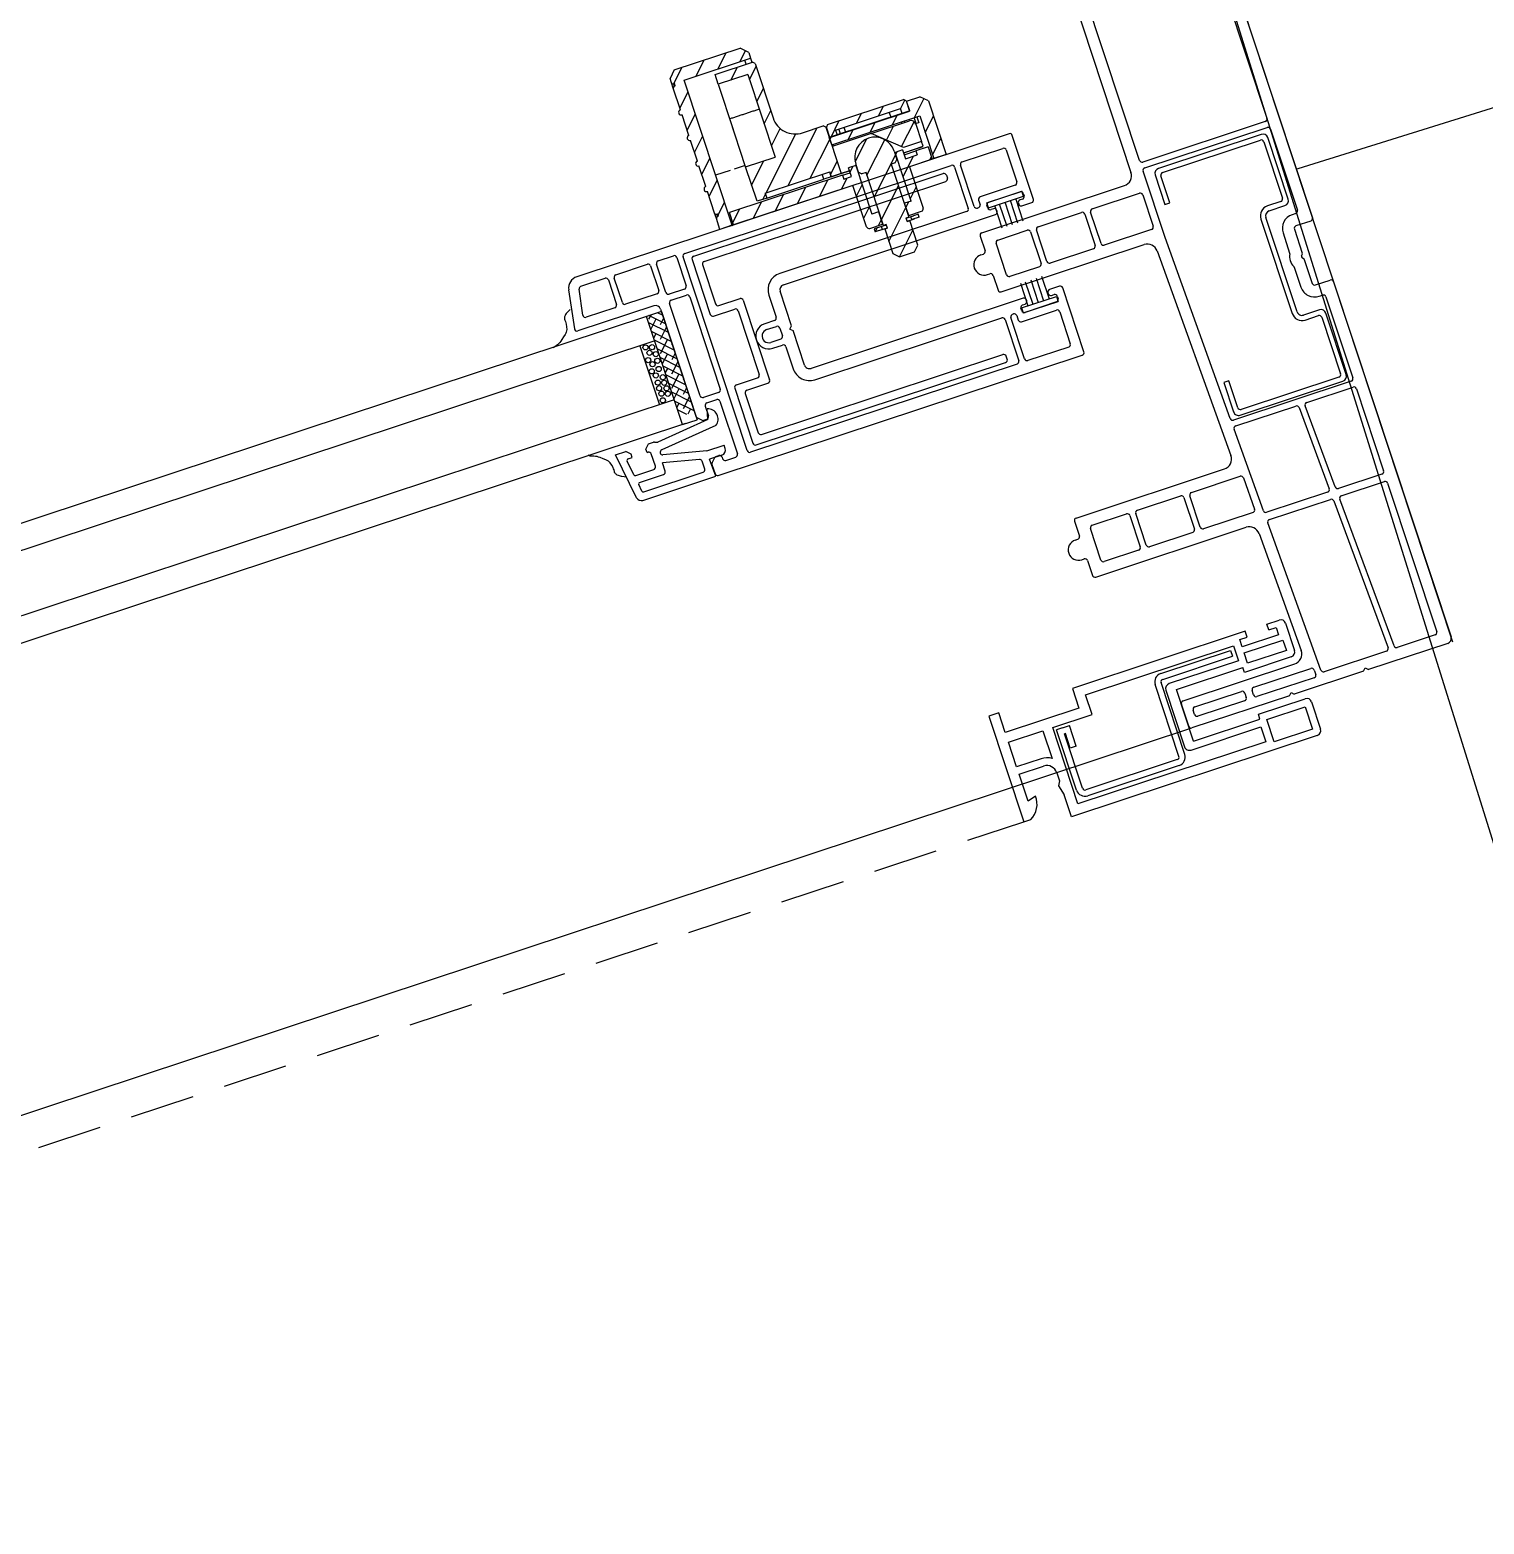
# Model space of a CAD drawing. Header units: millimetres. Extents: x 13515 to 183937, y -33900 to -660.
# Drawn here: x 118605.444 to 118609.838, y -19214.388 to -19209.872 of the extents above; entities that cross this region are included whole.
import ezdxf

# ---------------------------------------------------------------- set-up
doc = ezdxf.new("R2010")
doc.units = ezdxf.units.MM
doc.header["$LTSCALE"] = 100
doc.header["$MEASUREMENT"] = 0
doc.linetypes.add('HIDDEN2', pattern=[0.1875, 0.125, -0.0625])
doc.layers.get('0').update_dxf_attribs({"linetype": 'CONTINUOUS'})
for name, color, linetype in [('ELE9', 9, 'CONTINUOUS'), ('WIN', 4, 'CONTINUOUS'), ('WIN-G', 252, 'CONTINUOUS'), ('WIN2', 5, 'CONTINUOUS')]:
    doc.layers.add(name, color=color, linetype=linetype)

# ---------------------------------------------------------------- blocks, each defined once
blk = doc.blocks.new('A$C72B425C6')
at = {"layer": 'WIN-G'}
for p, q in [((250.92, 742.38), (250.92, 723.78)), ((252.12, 742.38), (252.12, 723.78))]:
    blk.add_line(p, q, dxfattribs=at)
at = {"layer": 'WIN-G', "linetype": 'HIDDEN2'}
blk.add_line((253, 396.85), (253, 710.5), dxfattribs=at)
at = {"layer": 'WIN-G'}
for centre, radius, start, end in [((250.42, 742.38), 1.7, 0, 90), ((250.42, 742.38), 0.5, 0, 90), ((250.42, 723.78), 0.5, 270, 0), ((250.42, 723.78), 1.7, 270, 0)]:
    blk.add_arc(centre, radius, start, end, dxfattribs=at)
at = {"layer": 'WIN2'}
for p, q in [((248.5, 770.5), (254, 770.5)), ((247.5, 760), (247.5, 769.5)), ((249, 769), (253.5, 769)), ((249, 761.2), (249, 769)), ((253.5, 769), (253.5, 761.2)), ((255, 769.5), (255, 719.5)), ((248.5, 760), (247.5, 760)), ((248.5, 746.5), (248.5, 760)), ((253.5, 761.2), (249, 761.2)), ((250, 759.7), (253, 759.7)), ((250, 745.5), (250, 759.7)), ((253, 759.7), (253, 721.5)), ((247.64, 719.5), (248.5, 719)), ((248.5, 719), (250.5, 719.5)), ((255, 719.5), (250.5, 719.5)), ((249, 714.2), (249.5, 712.5)), ((253, 710.5), (253, 711.9))]:
    blk.add_line(p, q, dxfattribs=at)
for centre, radius, start, end in [((248.5, 769.5), 1, 90, 180), ((254, 769.5), 1, 0, 90), ((249, 745.5), 1, 270, 0), ((249.24, 709.98), 4.22, 27.0056, 93.1979)]:
    blk.add_arc(centre, radius, start, end, dxfattribs=at)
at = {"ltscale": 1000}
blk.add_wipeout([(246, 0), (246, 800), (0, 800), (0, 0)], dxfattribs=at)
at = {"layer": 'WIN', "ltscale": 1000}
blk.add_line((0, 800), (246, 800), dxfattribs=at)
at = {"layer": 'WIN-G'}
for p, q in [((154.9, 796.7), (142.4, 796.7)), ((190.6, 796.7), (178.1, 796.7)), ((141.4, 795.7), (141.4, 774.8)), ((142.4, 775.3), (142.4, 795.2)), ((142.9, 795.7), (154.4, 795.7)), ((154.9, 795.2), (154.9, 792.5)), ((155.9, 792.5), (155.9, 795.7)), ((177.1, 795.7), (177.1, 792.5)), ((178.1, 792.5), (178.1, 795.2)), ((178.6, 795.7), (190.1, 795.7)), ((190.6, 795.2), (190.6, 775.3)), ((191.6, 774.8), (191.6, 795.7)), ((176.1, 791.5), (156.9, 791.5)), ((156.9, 790.5), (176.1, 790.5)), ((142.4, 773.8), (148.4, 773.8)), ((148.4, 774.8), (142.9, 774.8)), ((148.4, 773.8), (148.4, 774.8)), ((190.1, 774.8), (184.6, 774.8)), ((184.6, 774.8), (184.6, 773.8)), ((184.6, 773.8), (190.6, 773.8)), ((234.12, 744.58), (234.12, 758.78)), ((234.12, 758.78), (235.32, 758.78)), ((235.32, 744.58), (235.32, 758.78)), ((246, 53), (246, 747)), ((250.42, 744.08), (235.82, 744.08)), ((250.42, 742.88), (235.82, 742.88)), ((129.3, 684.3), (129.3, 735)), ((129.8, 735.5), (130.4, 735.5)), ((130.9, 685.9), (130.9, 735)), ((166.1, 685.9), (166.1, 735)), ((167.2, 735.5), (166.6, 735.5)), ((167.7, 684.3), (167.7, 735)), ((242.32, 724.68), (238.12, 724.68)), ((238.12, 723.28), (238.12, 724.68)), ((242.32, 724.68), (242.32, 723.48)), ((238.12, 723.28), (238.12, 722.08)), ((250.42, 722.08), (238.12, 722.08)), ((239.32, 723.48), (239.32, 723.28)), ((242.32, 723.48), (239.32, 723.48)), ((250.42, 723.28), (239.32, 723.28)), ((139.9, 685.9), (139.9, 690.2)), ((140.4, 690.7), (156.6, 690.7)), ((157.1, 685.9), (157.1, 690.2)), ((141.5, 684.3), (141.5, 688.6)), ((142, 689.1), (155, 689.1)), ((155.5, 684.3), (155.5, 688.6)), ((129.8, 683.8), (141, 683.8)), ((131.4, 685.4), (139.4, 685.4)), ((156, 683.8), (167.2, 683.8)), ((157.6, 685.4), (165.6, 685.4)), ((140.03, 675), (137.5, 672.47)), ((138.26, 675), (137.5, 674.24)), ((137.5, 675), (159.5, 675)), ((137.5, 675), (137.5, 672)), ((137.5, 672.83), (138.12, 672.21)), ((137.5, 672.62), (137.5, 382.85)), ((138.56, 673.53), (140.1, 672)), ((141.8, 675), (138.8, 672)), ((138.86, 675), (139.89, 673.97)), ((143.57, 675), (140.57, 672)), ((140.63, 675), (142.54, 673.09)), ((141.22, 672.65), (141.86, 672)), ((145.33, 675), (142.33, 672)), ((142.98, 674.42), (145.19, 672.21)), ((147.1, 675), (144.1, 672)), ((144.17, 675), (144.31, 674.86)), ((145.63, 673.53), (147.17, 672)), ((148.87, 675), (145.87, 672)), ((145.94, 675), (146.96, 673.97)), ((150.64, 675), (147.64, 672)), ((147.7, 675), (149.61, 673.09)), ((148.29, 672.65), (148.94, 672)), ((152.41, 675), (149.41, 672)), ((150.05, 674.42), (152.26, 672.21)), ((154.17, 675), (151.17, 672)), ((151.24, 675), (151.38, 674.86)), ((152.71, 673.53), (154.24, 672)), ((155.94, 675), (152.94, 672)), ((153.01, 675), (154.03, 673.97)), ((157.71, 675), (154.71, 672)), ((154.77, 675), (156.68, 673.09)), ((155.36, 672.65), (156.01, 672)), ((157.9, 673.42), (156.48, 672)), ((157.13, 674.42), (157.9, 673.64)), ((159.5, 672), (159.5, 675)), ((159.5, 672.62), (159.5, 382.85)), ((159.5, 672), (137.5, 672)), ((142.5, 672), (142.5, 382.85)), ((154.5, 672), (154.5, 382.85)), ((142.5, 669), (154.5, 669)), ((131.6, 658.42), (131.88, 657.86)), ((131.88, 657.86), (131.89, 657.83)), ((131.89, 657.83), (132.11, 657.45)), ((165.72, 658.55), (165.32, 657.75)), ((132.11, 657.45), (132.24, 657.28)), ((132.24, 657.28), (132.39, 657.12)), ((132.39, 657.12), (132.63, 656.94)), ((132.63, 656.94), (132.76, 656.87)), ((132.76, 656.87), (132.9, 656.83)), ((132.9, 656.83), (133.05, 656.81)), ((133.05, 656.81), (133.21, 656.81)), ((133.21, 656.81), (133.52, 656.83)), ((133.52, 656.83), (133.79, 656.83)), ((133.79, 656.83), (134.05, 656.8)), ((134.05, 656.8), (134.57, 656.7)), ((134.57, 656.7), (135.06, 656.56)), ((135.06, 656.56), (135.28, 656.46)), ((135.28, 656.46), (135.49, 656.33)), ((135.49, 656.33), (135.69, 656.16)), ((135.69, 656.16), (135.87, 655.96)), ((135.87, 655.96), (136.2, 655.53)), ((136.2, 655.53), (136.62, 655.04)), ((136.62, 655.04), (136.82, 654.79)), ((160.58, 654.93), (160.38, 654.68)), ((161, 655.42), (160.58, 654.93)), ((161.33, 655.85), (161, 655.42)), ((161.51, 656.04), (161.33, 655.85)), ((161.71, 656.22), (161.51, 656.04)), ((161.92, 656.34), (161.71, 656.22)), ((162.15, 656.45), (161.92, 656.34)), ((162.63, 656.59), (162.15, 656.45)), ((163.15, 656.69), (162.63, 656.59)), ((163.41, 656.72), (163.15, 656.69)), ((163.68, 656.72), (163.41, 656.72)), ((163.99, 656.69), (163.68, 656.72)), ((164.15, 656.69), (163.99, 656.69)), ((164.3, 656.72), (164.15, 656.69)), ((164.44, 656.76), (164.3, 656.72)), ((164.57, 656.83), (164.44, 656.76)), ((164.81, 657.01), (164.57, 656.83)), ((164.96, 657.17), (164.81, 657.01)), ((165.09, 657.34), (164.96, 657.17)), ((165.31, 657.72), (165.09, 657.34)), ((165.32, 657.75), (165.31, 657.72)), ((136.82, 654.79), (137, 654.53)), ((137, 654.53), (137.15, 654.24)), ((137.15, 654.24), (137.28, 653.94)), ((137.28, 653.94), (137.5, 653.32)), ((137.5, 653.32), (137.62, 652.98)), ((159.7, 653.21), (159.41, 652.87)), ((159.92, 653.83), (159.7, 653.21)), ((160.05, 654.13), (159.92, 653.83)), ((160.2, 654.42), (160.05, 654.13)), ((160.38, 654.68), (160.2, 654.42))]:
    blk.add_line(p, q, dxfattribs=at)
for centre in [(143.12, 669.93), (143.47, 671.13), (144.36, 670.34), (144.98, 671.4), (145.6, 669.63), (146.29, 671.28), (146.63, 670.19), (147.88, 671.03), (147.88, 669.61), (148.89, 670.11), (149.64, 671.29), (150.31, 670.03), (150.73, 671.2), (151.42, 669.93), (151.89, 671.29), (152.56, 670.03), (152.98, 671.2), (153.88, 669.89)]:
    blk.add_circle(centre, 0.5, dxfattribs=at)
for centre, radius, start, end in [((142.4, 795.7), 1, 90, 180), ((154.9, 795.7), 1, 0, 90), ((178.1, 795.7), 1, 90, 180), ((190.6, 795.7), 1, 0, 90), ((142.9, 795.2), 0.5, 90, 180), ((154.4, 795.2), 0.5, 0, 90), ((178.6, 795.2), 0.5, 90, 180), ((190.1, 795.2), 0.5, 0, 90), ((156.9, 792.5), 2, 180, 270), ((156.9, 792.5), 1, 180, 270), ((176.1, 792.5), 2, 270, 0), ((176.1, 792.5), 1, 270, 0), ((142.4, 774.8), 1, 180, 270), ((142.9, 775.3), 0.5, 180, 270), ((190.1, 775.3), 0.5, 270, 0), ((190.6, 774.8), 1, 270, 0), ((235.82, 744.58), 1.7, 180, 270), ((235.82, 744.58), 0.5, 180, 270), ((129.8, 735), 0.5, 90, 180), ((130.4, 735), 0.5, 0, 90), ((166.6, 735), 0.5, 90, 180), ((167.2, 735), 0.5, 0, 90), ((140.4, 690.2), 0.5, 90, 180), ((156.6, 690.2), 0.5, 0, 90), ((142, 688.6), 0.5, 90, 180), ((155, 688.6), 0.5, 0, 90), ((129.8, 684.3), 0.5, 180, 270), ((131.4, 685.9), 0.5, 180, 270), ((139.4, 685.9), 0.5, 270, 0), ((141, 684.3), 0.5, 270, 0), ((156, 684.3), 0.5, 180, 270), ((157.6, 685.9), 0.5, 180, 270), ((165.6, 685.9), 0.5, 270, 0), ((167.2, 684.3), 0.5, 270, 0)]:
    blk.add_arc(centre, radius, start, end, dxfattribs=at)
at = {"layer": 'WIN2'}
for p, q in [((61.6, 800), (159.8, 800)), ((160.3, 799.5), (160.3, 796.5)), ((172.3, 796.5), (172.3, 799.5)), ((172.8, 800), (245, 800)), ((98, 797.7), (138.8, 797.7)), ((139.3, 797.2), (139.3, 772.3)), ((140.5, 772.3), (140.5, 797.2)), ((141, 797.7), (157.5, 797.7)), ((158, 797.2), (158, 796.5)), ((174.6, 796.5), (174.6, 797.2)), ((175.1, 797.7), (191.6, 797.7)), ((192.1, 797.2), (192.1, 773.27)), ((193.3, 787.77), (193.3, 797.2)), ((193.8, 797.7), (210.5, 797.7)), ((211, 797.2), (211, 788.36)), ((212.5, 788.44), (212.5, 797.2)), ((213, 797.7), (243.2, 797.7)), ((243.7, 797.2), (243.7, 789.5)), ((246, 799), (246, 782.86)), ((160.8, 796), (165.68, 796)), ((160.8, 793.7), (164.87, 793.7)), ((166.09, 795.71), (165.89, 795.91)), ((166.51, 795.71), (166.71, 795.91)), ((166.93, 796), (171.8, 796)), ((167.73, 793.7), (171.8, 793.7)), ((210.52, 787.86), (193.82, 787.27)), ((212.98, 786.74), (243.18, 787.8)), ((243.22, 789), (213.02, 787.95)), ((193.3, 773.33), (193.3, 785.57)), ((193.78, 786.07), (210.48, 786.66)), ((211, 786.16), (211, 773.77)), ((212.5, 773.83), (212.5, 786.24)), ((243.7, 787.3), (243.7, 774.62)), ((245.5, 782.36), (246, 782.86)), ((246, 781.86), (245.5, 782.36)), ((246, 781.86), (246, 767.8)), ((210.51, 773.27), (193.81, 772.83)), ((243.21, 774.12), (213.01, 773.33)), ((138.8, 771.8), (98, 771.8)), ((154.47, 771.8), (141, 771.8)), ((145.3, 770.3), (151.7, 770.3)), ((191.61, 772.77), (154.47, 771.8)), ((156.45, 769.55), (198.45, 770.65)), ((202.8, 761.2), (202.8, 771.08)), ((203.29, 771.58), (209.69, 771.75)), ((210.2, 771.25), (210.2, 761.2)), ((214.45, 771.07), (238.45, 771.7)), ((232.5, 770.5), (238, 770.5)), ((242.3, 760.8), (242.3, 772.41)), ((242.79, 772.91), (243.69, 772.94)), ((244.2, 772.44), (244.2, 760.8)), ((99.5, 769.5), (140.5, 769.5)), ((142.5, 738.5), (142.5, 767.5)), ((144.8, 760.2), (144.8, 769.8)), ((152.2, 769.8), (152.2, 760.2)), ((154.5, 738.5), (154.5, 767.55)), ((200.5, 738.5), (200.5, 768.65)), ((212.5, 738.5), (212.5, 769.07)), ((231.5, 767), (231.5, 769.5)), ((232.7, 768.5), (234.2, 768.5)), ((232.7, 767), (232.7, 768.5)), ((234.2, 768.5), (234.2, 761.1)), ((235.4, 769), (237.5, 769)), ((235.4, 761.1), (235.4, 769)), ((237.5, 769), (237.5, 761.1)), ((239, 769.5), (239, 760)), ((240.5, 747), (240.5, 769.7)), ((245.5, 767.3), (246, 767.8)), ((232.7, 767), (231.5, 767)), ((246, 766.8), (245.5, 767.3)), ((246, 766.8), (246, 747)), ((231.5, 762.6), (231.5, 727.5)), ((232.7, 762.6), (231.5, 762.6)), ((232.7, 761.1), (232.7, 762.6)), ((151.7, 759.7), (145.3, 759.7)), ((202.8, 750.2), (202.8, 759)), ((209.7, 760.7), (203.3, 760.7)), ((203.3, 759.5), (209.7, 759.5)), ((210.2, 759), (210.2, 750.2)), ((234.2, 761.1), (232.7, 761.1)), ((233.5, 729.5), (233.5, 759.6)), ((233.5, 759.6), (236.5, 759.6)), ((237.5, 761.1), (235.4, 761.1)), ((236.5, 759.6), (236.5, 745.5)), ((239, 760), (238, 760)), ((238, 746.5), (238, 760)), ((243.7, 760.3), (242.8, 760.3)), ((242.8, 758.8), (243.7, 758.8)), ((144.8, 749.2), (144.8, 758)), ((145.3, 758.5), (151.7, 758.5)), ((152.2, 758), (152.2, 749.2)), ((242.3, 748.8), (242.3, 758.3)), ((244.2, 758.3), (244.2, 748.8)), ((126, 749.5), (126, 661.6)), ((139.5, 750), (126.5, 750)), ((128.3, 739.2), (128.3, 747.5)), ((128.8, 748), (135.3, 748)), ((135.8, 747.5), (135.8, 740.4)), ((138.3, 748.35), (137.3, 748.35)), ((137.3, 741.25), (137.3, 748.35)), ((137.3, 741.6), (137.3, 748)), ((137.8, 748.5), (138.3, 748.5)), ((138.3, 741.25), (138.3, 748.35)), ((138.8, 748), (138.8, 747.5)), ((140, 747.5), (140, 749.5)), ((151.7, 748.7), (145.3, 748.7)), ((145.3, 747.5), (151.7, 747.5)), ((157, 749.5), (157, 747.5)), ((170.5, 750), (157.5, 750)), ((158.2, 747.5), (158.2, 748)), ((158.7, 748.5), (159.2, 748.5)), ((158.7, 748.35), (159.7, 748.35)), ((158.7, 741.25), (158.7, 748.35)), ((159.7, 741.25), (159.7, 748.35)), ((159.7, 748), (159.7, 741.6)), ((161.2, 740.4), (161.2, 747.5)), ((161.7, 748), (168.2, 748)), ((168.7, 747.5), (168.7, 739.2)), ((171, 675.5), (171, 749.5)), ((202.8, 741), (202.8, 748)), ((209.7, 749.7), (203.3, 749.7)), ((203.3, 748.5), (209.7, 748.5)), ((210.2, 748), (210.2, 741)), ((243.7, 748.3), (242.8, 748.3)), ((142.9, 746.81), (138.3, 746.81)), ((142.9, 745.71), (138.3, 745.71)), ((142.9, 744.61), (138.3, 744.61)), ((139.3, 747), (139.5, 747)), ((144.8, 741), (144.8, 747)), ((152.2, 747), (152.2, 741)), ((154.1, 746.81), (158.7, 746.81)), ((154.1, 745.71), (158.7, 745.71)), ((154.1, 744.61), (158.7, 744.61)), ((157.5, 747), (157.7, 747)), ((237.5, 744.5), (249, 744.5)), ((248.5, 746.5), (238, 746.5)), ((245.5, 746.5), (241, 746.5)), ((142.9, 743.51), (138.3, 743.51)), ((142.9, 742.51), (138.3, 742.51)), ((138.8, 742.1), (138.8, 741.6)), ((139.5, 742.6), (139.3, 742.6)), ((140, 699), (140, 742.1)), ((154.1, 743.51), (158.7, 743.51)), ((154.1, 742.51), (158.7, 742.51)), ((157, 742.1), (157, 699)), ((157.7, 742.6), (157.5, 742.6)), ((158.2, 741.6), (158.2, 742.1)), ((137.2, 738.7), (128.8, 738.7)), ((136.3, 739.9), (137.2, 739.9)), ((138.3, 741.25), (137.3, 741.25)), ((137.7, 739.4), (137.7, 739.2)), ((138.3, 741.1), (137.8, 741.1)), ((151.7, 740.5), (145.3, 740.5)), ((158.7, 741.25), (159.7, 741.25)), ((159.2, 741.1), (158.7, 741.1)), ((159.3, 739.2), (159.3, 739.4)), ((159.8, 739.9), (160.7, 739.9)), ((168.2, 738.7), (159.8, 738.7)), ((209.7, 740.5), (203.3, 740.5)), ((115.1, 736.72), (113.8, 735.42)), ((117.3, 733.14), (114.41, 736.03)), ((115.1, 736.72), (126, 736.72)), ((120.71, 734.22), (118.21, 736.72)), ((125.2, 734.22), (122.7, 736.72)), ((126, 736.72), (126, 734.22)), ((128.3, 682.8), (128.3, 737)), ((128.8, 737.5), (137.2, 737.5)), ((137.7, 737), (137.7, 699)), ((143, 738), (146, 738)), ((146.5, 737), (146.5, 737.5)), ((150.5, 737), (150.5, 737.5)), ((151, 738), (154, 738)), ((159.3, 699), (159.3, 737)), ((159.8, 737.5), (168.2, 737.5)), ((168.7, 737), (168.7, 682.8)), ((201, 738), (204, 738)), ((204.5, 737), (204.5, 737.5)), ((208.5, 737), (208.5, 737.5)), ((209, 738), (212, 738)), ((113.8, 732.72), (113.8, 735.42)), ((117.3, 734.22), (126, 734.22)), ((117.3, 716.32), (117.3, 734.22)), ((117.3, 733.62), (118.5, 733.62)), ((118.5, 733.12), (117.3, 733.12)), ((121.85, 729.04), (118.04, 732.85)), ((118.5, 733.62), (118.5, 733.12)), ((118.5, 733.12), (118.5, 733.02)), ((118.6, 733.02), (122.1, 733.02)), ((122.1, 733.02), (122.1, 729.32)), ((123.1, 733.02), (122.1, 733.02)), ((123.1, 729.1), (123.1, 733.02)), ((123.1, 729), (123.1, 733)), ((123.5, 733.9), (123.5, 731.4)), ((123.5, 733.9), (126, 733.9)), ((126, 733.4), (125.5, 733.9)), ((126, 733.9), (126, 729.25)), ((113.7, 732.62), (113.3, 732.22)), ((113.3, 716.82), (113.3, 732.22)), ((114.83, 731.12), (113.52, 732.43)), ((113.7, 732.62), (115.8, 732.62)), ((115.8, 732.72), (113.8, 732.72)), ((114.8, 717.92), (114.8, 731.12)), ((115.8, 731.12), (114.8, 731.12)), ((115.8, 732.72), (115.8, 716.32)), ((115.8, 731.12), (115.8, 732.62)), ((115.8, 716.42), (115.8, 732.62)), ((115.8, 731.12), (115.8, 730.22)), ((117.3, 728.65), (115.8, 730.15)), ((117.6, 731.12), (117.3, 731.12)), ((117.6, 724.22), (117.6, 732.02)), ((123.51, 731.4), (123.5, 731.41)), ((123.5, 731.4), (124.3, 731.4)), ((123.5, 729), (123.5, 731.4)), ((124.3, 729), (124.3, 731.4)), ((127.41, 727.5), (124.3, 730.61)), ((114.8, 726.66), (113.3, 728.16)), ((114.8, 728.82), (115.8, 728.82)), ((122.1, 729.32), (117.6, 724.22)), ((119.75, 726.65), (117.6, 728.8)), ((122.2, 727.4), (123.9, 727.4)), ((122.5, 729), (122.5, 727.5)), ((122.5, 729), (124.3, 729)), ((122.92, 727.5), (122.5, 727.92)), ((132.4, 727.5), (122.5, 727.5)), ((129.47, 720.95), (123.02, 727.4)), ((124.4, 726.9), (123.9, 727.4)), ((126, 729.25), (134.4, 729.25)), ((131.9, 727.5), (130.15, 729.25)), ((132.4, 727.5), (132.4, 726.15)), ((133.25, 726.15), (132.4, 727)), ((134.9, 726.15), (134.9, 728.75)), ((135.85, 727.98), (135.25, 727.98)), ((135.25, 727.98), (135.25, 726.49)), ((135.25, 727.02), (135.25, 727.03)), ((135.25, 725.5), (135.25, 727.02)), ((135.85, 727.98), (135.85, 726.49)), ((135.85, 727.02), (135.85, 727.03)), ((135.85, 725.5), (135.85, 727.02)), ((231.5, 727.5), (235.5, 727.5)), ((237.5, 729.5), (233.5, 729.5)), ((235.5, 727.5), (235.5, 712.5)), ((237.5, 721.5), (237.5, 729.5)), ((117.3, 724.16), (115.8, 725.66)), ((117.64, 724.27), (117.6, 724.31)), ((117.6, 724.22), (117.6, 716.32)), ((124.98, 720.95), (119.56, 726.37)), ((124.4, 726.9), (124.4, 726.05)), ((124.4, 726.05), (135.2, 726.05)), ((133.96, 720.95), (128.86, 726.05)), ((134.9, 726.15), (132.4, 726.15)), ((138.45, 720.95), (133.35, 726.05)), ((135.2, 726.05), (135.2, 725.5)), ((135.2, 725.5), (135.9, 725.5)), ((135.85, 726.49), (135.25, 726.49)), ((135.9, 725.5), (135.9, 726.05)), ((140.9, 726.05), (135.9, 726.05)), ((141.9, 721.99), (137.84, 726.05)), ((141.9, 725.05), (140.9, 726.05)), ((141.9, 721.95), (141.9, 725.05)), ((114.8, 722.17), (113.3, 723.67)), ((121.82, 719.62), (118.32, 723.12)), ((135.9, 721.5), (135.2, 721.5)), ((135.2, 721.5), (135.2, 720.95)), ((135.25, 719.98), (135.25, 721.5)), ((135.85, 719.98), (135.85, 721.5)), ((135.9, 720.95), (135.9, 721.5)), ((140.9, 720.95), (141.9, 721.95)), ((253, 721.5), (237.5, 721.5)), ((115.8, 716.68), (113.3, 719.18)), ((114.8, 719.62), (115.8, 719.62)), ((115.8, 718.62), (114.8, 718.62)), ((117.3, 719.67), (115.8, 721.17)), ((123.9, 719.6), (122.2, 719.6)), ((122.5, 719.6), (122.5, 719.5)), ((122.5, 719.5), (122.5, 718)), ((122.5, 719.5), (132.4, 719.5)), ((123.44, 718), (122.5, 718.94)), ((123.9, 719.6), (124.4, 720.1)), ((135.2, 720.95), (124.4, 720.95)), ((124.4, 720.95), (124.4, 720.1)), ((128.18, 717.75), (126.43, 719.5)), ((132.67, 717.75), (130.92, 719.5)), ((132.4, 720.85), (132.4, 719.5)), ((132.4, 720.85), (134.9, 720.85)), ((134.9, 720.01), (134.06, 720.85)), ((134.9, 718.25), (134.9, 720.85)), ((135.25, 720.51), (135.25, 719.02)), ((135.85, 720.51), (135.25, 720.51)), ((135.25, 719.97), (135.25, 719.98)), ((135.85, 719.06), (135.25, 719.66)), ((135.25, 719.02), (135.85, 719.02)), ((135.85, 720.51), (135.85, 719.02)), ((135.85, 719.97), (135.85, 719.98)), ((135.9, 720.95), (140.9, 720.95)), ((237.5, 712.5), (237.5, 719.5)), ((237.5, 719.5), (243.13, 719.5)), ((246, 719.5), (247.64, 719.5)), ((113.3, 716.82), (113.7, 716.42)), ((113.7, 716.32), (113.3, 715.92)), ((113.3, 711.72), (113.3, 715.92)), ((115.8, 716.42), (113.7, 716.42)), ((113.7, 716.32), (123.1, 716.32)), ((114.8, 717.92), (115.8, 717.92)), ((115.8, 716.42), (115.8, 717.92)), ((116.16, 716.32), (115.8, 716.68)), ((117.3, 716.32), (115.8, 716.32)), ((122.1, 710.38), (116.16, 716.32)), ((122.65, 714.32), (120.65, 716.32)), ((124.3, 718), (122.5, 718)), ((123.1, 716.32), (123.1, 718.02)), ((123.1, 718.02), (123.1, 716.32)), ((123.1, 714.32), (123.1, 716.85)), ((123.1, 716.32), (123.1, 714.32)), ((123.5, 716.45), (123.5, 718)), ((123.5, 716.45), (123.5, 693.5)), ((123.5, 716.45), (124.3, 716.45)), ((124.3, 716.45), (124.3, 718)), ((126, 715.44), (124.3, 717.14)), ((134.4, 717.75), (126, 717.75)), ((126, 717.75), (126, 693.5)), ((242.5, 717.5), (242.5, 712.5)), ((244, 712.5), (244, 717.5)), ((122.1, 705.89), (113.3, 714.69)), ((122.1, 714.32), (123.1, 714.32)), ((123.1, 714.32), (122.1, 714.32)), ((122.1, 701.22), (122.1, 714.32)), ((123.1, 712.82), (122.1, 712.82)), ((123.1, 714.32), (123.1, 712.82)), ((123.1, 701.22), (123.1, 712.82)), ((126, 710.95), (123.5, 713.45)), ((122.1, 701.4), (113.1, 710.4)), ((235.5, 712.5), (231.5, 712.5)), ((231.5, 712.5), (231.5, 710.5)), ((231.5, 710.5), (253, 710.5)), ((242.5, 712.5), (237.5, 712.5)), ((249.5, 712.5), (244, 712.5)), ((97.7, 707.22), (97.3, 706.82)), ((97.3, 699.22), (97.3, 706.82)), ((97.7, 707.22), (108.8, 707.22)), ((100.32, 705.22), (98.32, 707.22)), ((104.81, 705.22), (102.81, 707.22)), ((109.3, 705.22), (107.3, 707.22)), ((113.79, 705.22), (111.14, 707.87)), ((126, 706.46), (123.5, 708.96)), ((95.3, 706.72), (94, 705.42)), ((94, 692.02), (94, 705.42)), ((96.5, 704.55), (94.82, 706.23)), ((95.3, 706.72), (96.5, 706.72)), ((96.5, 693.22), (96.5, 706.72)), ((96.5, 706.72), (97.3, 706.72)), ((97.3, 705.52), (96.5, 705.52)), ((99.3, 705.22), (116.1, 705.22)), ((99.3, 705.22), (99.3, 699.22)), ((116.1, 699.22), (116.1, 705.22)), ((126, 701.97), (123.5, 704.47)), ((96.5, 700.06), (94, 702.56)), ((99.3, 701.75), (97.3, 703.75)), ((119.79, 699.22), (116.1, 702.91)), ((122.1, 701.22), (123.1, 701.22)), ((123.1, 700.4), (122.28, 701.22)), ((123.1, 701.22), (123.1, 699.22)), ((97.34, 699.22), (97.3, 699.26)), ((99.3, 699.22), (97.3, 699.22)), ((99.3, 699.22), (108.52, 699.22)), ((116.1, 699.22), (106.35, 699.22)), ((115.8, 699.22), (115.8, 697)), ((123.1, 699.22), (116.1, 699.22)), ((126, 697.48), (123.5, 699.98)), ((96.5, 695.57), (94, 698.07)), ((115.8, 696.19), (115.8, 693.22)), ((125.49, 693.5), (123.5, 695.49)), ((148, 698), (141, 698)), ((141, 695.7), (145.5, 695.7)), ((147.7, 695.7), (149.3, 695.7)), ((148.5, 697.5), (148, 698)), ((148.5, 697.5), (149, 698)), ((156, 698), (149, 698)), ((151.5, 695.7), (156, 695.7)), ((96.5, 691.08), (94, 693.58)), ((126, 693.22), (96.5, 693.22)), ((101.35, 690.72), (98.85, 693.22)), ((105.84, 690.72), (103.34, 693.22)), ((110.33, 690.72), (107.83, 693.22)), ((114.82, 690.72), (112.32, 693.22)), ((119.31, 690.72), (116.81, 693.22)), ((123.3, 691.22), (121.3, 693.22)), ((126, 693.5), (123.5, 693.5)), ((126, 693.01), (125.79, 693.22)), ((126, 693.2), (126, 693.5)), ((126, 693.22), (126, 690.72)), ((146, 695.2), (146, 693.2)), ((147.2, 693.2), (147.2, 695.2)), ((149.8, 695.2), (149.8, 693.2)), ((151, 693.2), (151, 695.2)), ((94, 692.02), (95.3, 690.72)), ((96.2, 690.72), (95.3, 690.72)), ((97.3, 690.72), (96.2, 690.72)), ((97, 691.22), (96.5, 691.22)), ((96.5, 691.22), (96.5, 691.02)), ((96.5, 691.02), (97, 691.02)), ((97, 691.22), (97, 691.02)), ((101.7, 690.72), (97.3, 690.72)), ((106.9, 690.72), (102.7, 690.72)), ((112.1, 690.72), (107.9, 690.72)), ((117.3, 690.72), (113.1, 690.72)), ((122.7, 690.72), (118.3, 690.72)), ((123.8, 690.72), (122.7, 690.72)), ((123.5, 691.22), (123, 691.22)), ((123, 691.02), (123, 691.22)), ((123, 691.02), (123.5, 691.02)), ((123.5, 691.02), (123.5, 691.22)), ((123.8, 690.72), (123.5, 691.02)), ((126, 690.72), (123.8, 690.72)), ((128.5, 681.1), (134.3, 681.1)), ((168.2, 682.3), (128.8, 682.3)), ((136.5, 681.1), (155.3, 681.1)), ((128, 677.5), (128, 680.6)), ((134.8, 680.6), (134.8, 677.5)), ((136, 677.5), (136, 680.6)), ((155.8, 680.6), (155.8, 677.5)), ((157, 677.8), (157, 679.8)), ((157.5, 680.3), (168.2, 680.3)), ((161.69, 678.1), (162.9, 666.67)), ((166.5, 678.39), (165.8, 678.39)), ((165.8, 674.89), (165.8, 678.39)), ((168.7, 677.8), (168.7, 679.8)), ((128, 668.9), (128, 675.3)), ((134.3, 677), (128.5, 677)), ((128.5, 675.8), (133.5, 675.8)), ((134, 675.3), (134, 668.9)), ((155.3, 677), (136.5, 677)), ((157.5, 677.3), (159.5, 677.3)), ((160.1, 676.99), (158.1, 677.52)), ((159, 675), (160, 676)), ((160, 676), (160, 676.8)), ((160.1, 676.99), (161.21, 666.46)), ((167.4, 676.21), (167.4, 676.8)), ((167.5, 677.39), (167.5, 674.89)), ((167.55, 675.85), (168.26, 675.15)), ((167.9, 677.3), (168.2, 677.3)), ((136, 674), (136, 658.5)), ((137, 675), (159, 675)), ((165.8, 674.89), (163.88, 666.6)), ((166.9, 673), (165.28, 666.02)), ((169, 673.39), (167.39, 673.39)), ((171, 675.01), (167.5, 674.89)), ((168.61, 675), (170.5, 675)), ((169.5, 660.86), (169.5, 672.89)), ((171, 660.16), (171, 675.01)), ((128, 661.77), (128, 666.7)), ((133.5, 668.4), (128.5, 668.4)), ((128.5, 667.2), (133.5, 667.2)), ((134, 666.7), (134, 660.88)), ((161.05, 665.81), (161.21, 666.46)), ((161, 664.62), (161, 665.64)), ((161.8, 663.82), (161, 664.62)), ((162.5, 663.82), (161.8, 663.82)), ((162.5, 663.82), (162.5, 664.02)), ((165.5, 664.52), (163, 664.52)), ((167, 666.02), (165.28, 666.02)), ((166, 660.37), (166, 664.02)), ((167.5, 660.66), (167.5, 665.52)), ((133.41, 660.39), (128.41, 661.27)), ((161.8, 660.82), (161, 660.02)), ((162.5, 660.82), (161.8, 660.82)), ((162.5, 659.96), (162.5, 660.82)), ((127.9, 659.33), (135.41, 658.01)), ((161, 657.89), (161, 660.02)), ((170.13, 659.17), (161, 657.89)), ((165.74, 660.07), (162.85, 659.66)), ((169.24, 660.56), (167.85, 660.36))]:
    blk.add_line(p, q, dxfattribs=at)
for centre, radius, start, end in [((159.8, 799.5), 0.5, 0, 90), ((172.8, 799.5), 0.5, 90, 180), ((245, 799), 1, 0, 90), ((138.8, 797.2), 0.5, 0, 90), ((141, 797.2), 0.5, 90, 180), ((157.5, 797.2), 0.5, 0, 90), ((160.8, 796.5), 2.8, 180, 270), ((160.8, 796.5), 0.5, 180, 270), ((171.8, 796.5), 0.5, 270, 0), ((171.8, 796.5), 2.8, 270, 0), ((175.1, 797.2), 0.5, 90, 180), ((191.6, 797.2), 0.5, 0, 90), ((193.8, 797.2), 0.5, 90, 180), ((210.5, 797.2), 0.5, 0, 90), ((213, 797.2), 0.5, 90, 180), ((243.2, 797.2), 0.5, 0, 90), ((164.87, 793.4), 0.3, 60.5093, 90), ((166.3, 795.92), 2.6, 240.5093, 299.4907), ((165.68, 795.7), 0.3, 45, 90), ((166.3, 795.92), 0.3, 225, 315), ((166.93, 795.7), 0.3, 90, 135), ((167.73, 793.4), 0.3, 90, 119.4907), ((193.8, 787.77), 0.5, 180, 272), ((210.5, 788.36), 0.5, 272, 0), ((213, 788.44), 0.5, 180, 272), ((243.2, 787.3), 0.5, 0, 92), ((243.2, 789.5), 0.5, 272, 0), ((193.8, 785.57), 0.5, 92, 180), ((210.5, 786.16), 0.5, 0, 92), ((213, 786.24), 0.5, 92, 180), ((191.6, 773.27), 0.5, 271.5, 0), ((193.8, 773.33), 0.5, 180, 271.5), ((210.5, 773.77), 0.5, 271.5, 0), ((213, 773.83), 0.5, 180, 271.5), ((243.2, 774.62), 0.5, 271.5, 0), ((138.8, 772.3), 0.5, 270, 0), ((141, 772.3), 0.5, 180, 270), ((145.3, 769.8), 0.5, 90, 180), ((151.7, 769.8), 0.5, 0, 90), ((198.5, 768.65), 2, 0, 91.5), ((203.3, 771.08), 0.5, 91.5, 180), ((209.7, 771.25), 0.5, 0, 91.5), ((214.5, 769.07), 2, 91.5, 180), ((232.5, 769.5), 1, 90, 180), ((238, 769.5), 1, 0, 90), ((238.5, 769.7), 2, 0, 91.5), ((242.8, 772.41), 0.5, 91.5, 180), ((243.7, 772.44), 0.5, 0, 91.5), ((140.5, 767.5), 2, 0, 90), ((156.5, 767.55), 2, 91.5, 180), ((145.3, 760.2), 0.5, 180, 270), ((151.7, 760.2), 0.5, 270, 0), ((203.3, 761.2), 0.5, 180, 270), ((203.3, 759), 0.5, 90, 180), ((209.7, 761.2), 0.5, 270, 0), ((209.7, 759), 0.5, 0, 90), ((242.8, 760.8), 0.5, 180, 270), ((242.8, 758.3), 0.5, 90, 180), ((243.7, 760.8), 0.5, 270, 0), ((243.7, 758.3), 0.5, 0, 90), ((145.3, 758), 0.5, 90, 180), ((151.7, 758), 0.5, 0, 90), ((203.3, 750.2), 0.5, 180, 270), ((209.7, 750.2), 0.5, 270, 0), ((126.5, 749.5), 0.5, 90, 180), ((128.8, 747.5), 0.5, 90, 180), ((135.3, 747.5), 0.5, 0, 90), ((137.8, 748), 0.5, 90, 180), ((138.3, 748), 0.5, 0, 90), ((139.3, 747.5), 0.5, 180, 270), ((139.5, 749.5), 0.5, 0, 90), ((139.5, 747.5), 0.5, 270, 0), ((145.3, 749.2), 0.5, 180, 270), ((145.3, 747), 0.5, 90, 180), ((151.7, 749.2), 0.5, 270, 0), ((151.7, 747), 0.5, 0, 90), ((157.5, 749.5), 0.5, 90, 180), ((157.5, 747.5), 0.5, 180, 270), ((157.7, 747.5), 0.5, 270, 0), ((158.7, 748), 0.5, 90, 180), ((159.2, 748), 0.5, 0, 90), ((161.7, 747.5), 0.5, 90, 180), ((168.2, 747.5), 0.5, 0, 90), ((170.5, 749.5), 0.5, 0, 90), ((203.3, 748), 0.5, 90, 180), ((209.7, 748), 0.5, 0, 90), ((242.8, 748.8), 0.5, 180, 270), ((243.7, 748.8), 0.5, 270, 0), ((237.5, 745.5), 1, 180, 270), ((241, 747), 0.5, 180, 270), ((245.5, 747), 0.5, 270, 0), ((137.8, 741.6), 0.5, 180, 270), ((138.3, 741.6), 0.5, 270, 0), ((139.3, 742.1), 0.5, 90, 180), ((139.5, 742.1), 0.5, 0, 90), ((157.5, 742.1), 0.5, 90, 180), ((157.7, 742.1), 0.5, 0, 90), ((158.7, 741.6), 0.5, 180, 270), ((159.2, 741.6), 0.5, 270, 0), ((128.8, 739.2), 0.5, 180, 270), ((136.3, 740.4), 0.5, 180, 270), ((137.2, 739.4), 0.5, 0, 90), ((137.2, 739.2), 0.5, 270, 0), ((145.3, 741), 0.5, 180, 270), ((151.7, 741), 0.5, 270, 0), ((159.8, 739.4), 0.5, 90, 180), ((159.8, 739.2), 0.5, 180, 270), ((160.7, 740.4), 0.5, 270, 0), ((168.2, 739.2), 0.5, 270, 0), ((203.3, 741), 0.5, 180, 270), ((209.7, 741), 0.5, 270, 0), ((128.8, 737), 0.5, 90, 180), ((137.2, 737), 0.5, 0, 90), ((143, 738.5), 0.5, 180, 270), ((146, 737.5), 0.5, 0, 90), ((148.5, 737), 2, 180, 0), ((151, 737.5), 0.5, 90, 180), ((154, 738.5), 0.5, 270, 0), ((159.8, 737), 0.5, 90, 180), ((168.2, 737), 0.5, 0, 90), ((201, 738.5), 0.5, 180, 270), ((204, 737.5), 0.5, 0, 90), ((206.5, 737), 2, 180, 0), ((209, 737.5), 0.5, 90, 180), ((212, 738.5), 0.5, 270, 0), ((118.6, 732.02), 1, 90, 180), ((122.2, 723.5), 3.9, 90, 270), ((134.4, 728.75), 0.5, 0, 90), ((246, 717.5), 3.5, 145.1503, 180), ((246, 717.5), 2, 90, 180), ((134.4, 718.25), 0.5, 270, 0), ((108.8, 711.72), 4.5, 270, 0), ((141, 699), 3.3, 180, 270), ((141, 699), 1, 180, 270), ((156, 699), 1, 270, 0), ((156, 699), 3.3, 270, 0), ((145.5, 695.2), 0.5, 0, 90), ((147.7, 695.2), 0.5, 90, 180), ((149.3, 695.2), 0.5, 360, 90.0048), ((151.5, 695.2), 0.5, 90, 180), ((148.5, 693.2), 2.5, 180, 0), ((148.5, 693.2), 1.3, 179.9984, 0.0016), ((96.2, 691.02), 0.3, 270, 0), ((97.3, 691.02), 0.3, 180, 270), ((102.2, 690.72), 0.5, 180, 0), ((107.4, 690.72), 0.5, 180, 0), ((112.6, 690.72), 0.5, 180, 0), ((117.8, 690.72), 0.5, 180, 0), ((122.7, 691.02), 0.3, 270, 0), ((123.8, 691.02), 0.3, 180, 270), ((128.5, 680.6), 0.5, 90, 180), ((128.8, 682.8), 0.5, 180, 270), ((134.3, 680.6), 0.5, 0, 90), ((136.5, 680.6), 0.5, 90, 180), ((155.3, 680.6), 0.5, 0, 90), ((168.2, 682.8), 0.5, 270, 0), ((157.5, 679.8), 0.5, 90, 180), ((160.03, 676.99), 2, 33.609, 164.4966), ((166.5, 677.39), 1, 0, 90), ((168.2, 679.8), 0.5, 0, 90), ((128.5, 677.5), 0.5, 180, 270), ((128.5, 675.3), 0.5, 90, 180), ((133.5, 675.3), 0.5, 0, 90), ((134.3, 677.5), 0.5, 270, 0), ((136.5, 677.5), 0.5, 180, 270), ((155.3, 677.5), 0.5, 270, 0), ((157.5, 677.8), 0.5, 180, 270), ((159.5, 676.8), 0.5, 0, 90), ((167.9, 676.8), 0.5, 90, 180), ((167.9, 676.21), 0.5, 180, 225), ((168.2, 677.8), 0.5, 270, 0), ((168.61, 675.5), 0.5, 225, 270), ((170.5, 675.5), 0.5, 270, 0), ((137, 674), 1, 90, 180), ((167.39, 672.89), 0.5, 90, 166.9391), ((169, 672.89), 0.5, 0, 90), ((128.5, 668.9), 0.5, 180, 270), ((128.5, 666.7), 0.5, 90, 180), ((133.5, 668.9), 0.5, 270, 0), ((133.5, 666.7), 0.5, 0, 90), ((163.39, 666.72), 0.5, 186, 346.9391), ((161.3, 665.64), 0.3, 146.8254, 180), ((163, 664.02), 0.5, 90, 180), ((165.5, 664.02), 0.5, 0, 90), ((167, 665.52), 0.5, 0, 90), ((128.3, 661.6), 2.3, 180, 260), ((128.5, 661.77), 0.5, 180, 260), ((133.5, 660.88), 0.5, 260, 0), ((167.8, 660.66), 0.3, 179.8698, 278.3768), ((169.2, 660.86), 0.3, 277.4356, 0.1302), ((135.5, 658.5), 0.5, 260, 0), ((162.8, 659.96), 0.3, 179.8698, 278.3917), ((165.7, 660.37), 0.3, 277.6235, 0.1302), ((170, 660.16), 1, 277.6518, 0)]:
    blk.add_arc(centre, radius, start, end, dxfattribs=at)
for points in [[(117.6, 730.52), (117.3, 730.52)], [(117.3, 716.52), (117.6, 716.52)], [(106.35, 705.22), (106.35, 699.22)]]:
    blk.add_open_spline(points, degree=1, dxfattribs=at)
blk = doc.blocks.new('FGHJ')
at = {"layer": 'ELE9', "ltscale": 0.1}
for points in [[(37030999.07, 67646.34), (37004299.07, 67646.34, 0.414214), (36980799.07, 44146.34), (36980799.07, 24146.34)], [(37030999.07, 67346.34), (37004299.07, 67346.34, 0.414214), (36981099.07, 44146.34), (36981099.07, 24146.34)]]:
    blk.add_lwpolyline(points, format="xyb", dxfattribs=at)
blk.add_arc((37004308.52, 44080.91), 23715.43, 95.493094, 114.551109, dxfattribs=at)
at = {"layer": 'ELE9', "ltscale": 0.1, "rotation": 288.3051315255743}
blk.add_blockref('A$C72B425C6', (36996474.07, 66464.9), dxfattribs=at)
at = {"layer": 'ELE9', "ltscale": 0.1}
blk.add_lwpolyline([(36997233.59, 66716.16), (36997323.01, 66430.07)], dxfattribs=at)

msp = doc.modelspace()

# ---------------------------------------------------------------- block references
at = {"xscale": 0.01565102769230769, "yscale": 0.01565102769230769, "zscale": 0.01565102769230769}
msp.add_blockref('FGHJ', (-460436.1937, -20252.2424), dxfattribs=at)

doc.saveas('drawing.dxf')
